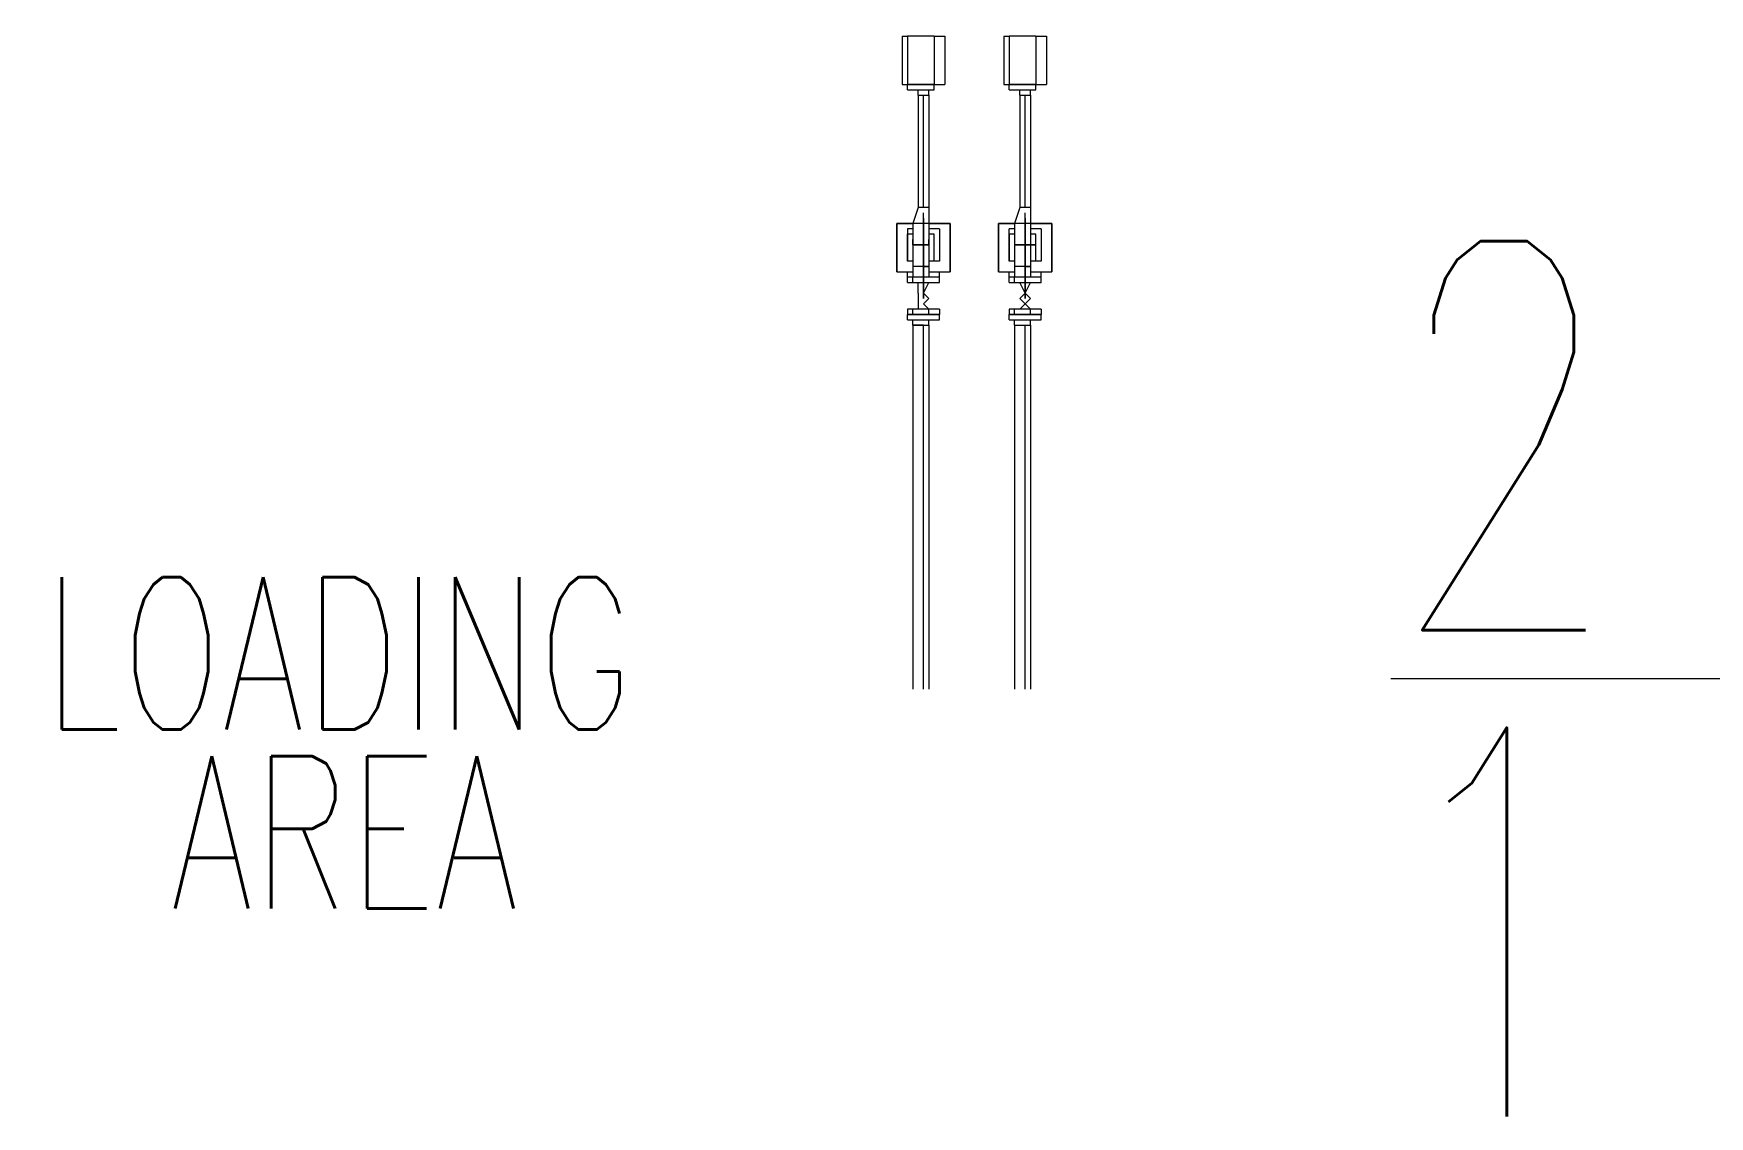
# Model space of a CAD drawing. Header units: inches. Extents: x -1128 to 651, y 96 to 845.
# Drawn here: x -1071.6 to -1062.71, y 723.04 to 728.78 of the extents above; entities that cross this region are included whole.
import ezdxf
from ezdxf.enums import TextEntityAlignment as Align

# ---------------------------------------------------------------- set-up
doc = ezdxf.new("R2010")
doc.units = ezdxf.units.IN
doc.header["$MEASUREMENT"] = 0
for name, color, linetype, lineweight in [('Equipment', 7, 'Continuous', 0), ('Labels', 7, 'Continuous', 0), ('Layout', 6, 'Continuous', 18)]:
    doc.layers.add(name, color=color, linetype=linetype, lineweight=lineweight)
doc.layers.add('Layer 1', color=7, linetype='Continuous')
doc.styles.add('HZTXT', font='txt_qlt.shx', dxfattribs={"width": 0.7, "bigfont": 'hztxt.shx'})

msp = doc.modelspace()

# ---------------------------------------------------------------- linework, layer by layer
at = {"layer": 'Equipment', "color": 0}
for points in [[(-1066.9946, 728.7704), (-1066.9662, 728.7704)], [(-1066.9946, 728.7704), (-1066.9946, 728.5148)], [(-1066.8241, 728.7704), (-1066.9662, 728.7704)], [(-1066.9662, 728.7704), (-1066.9662, 728.5148)], [(-1066.8241, 728.7704), (-1066.7674, 728.7704)], [(-1066.8241, 728.7704), (-1066.8241, 728.5148)], [(-1066.7674, 728.7704), (-1066.7674, 728.5148)], [(-1066.4549, 728.7704), (-1066.4265, 728.7704)], [(-1066.4549, 728.7704), (-1066.4549, 728.5148)], [(-1066.2846, 728.7704), (-1066.4265, 728.7704)], [(-1066.4265, 728.7704), (-1066.4265, 728.5148)], [(-1066.2846, 728.7704), (-1066.2277, 728.7704)], [(-1066.2846, 728.7704), (-1066.2846, 728.5148)], [(-1066.2277, 728.7704), (-1066.2277, 728.5148)], [(-1066.9946, 728.5148), (-1066.9662, 728.5148)], [(-1066.8241, 728.5148), (-1066.9662, 728.5148)], [(-1066.9662, 728.5148), (-1066.8241, 728.5148)], [(-1066.9662, 728.4864), (-1066.9662, 728.5148)], [(-1066.9662, 728.4864), (-1066.8241, 728.4864)], [(-1066.9093, 728.4581), (-1066.9093, 728.4864)], [(-1066.8526, 728.4581), (-1066.8526, 728.4864)], [(-1066.8241, 728.5148), (-1066.7674, 728.5148)], [(-1066.8241, 728.4864), (-1066.8241, 728.5148)], [(-1066.4549, 728.5148), (-1066.4265, 728.5148)], [(-1066.2846, 728.5148), (-1066.4265, 728.5148)], [(-1066.4265, 728.5148), (-1066.2846, 728.5148)], [(-1066.4265, 728.4864), (-1066.4265, 728.5148)], [(-1066.4265, 728.4864), (-1066.2846, 728.4864)], [(-1066.3698, 728.4581), (-1066.3698, 728.4864)], [(-1066.3129, 728.4581), (-1066.3129, 728.4864)], [(-1066.2846, 728.5148), (-1066.2277, 728.5148)], [(-1066.2846, 728.4864), (-1066.2846, 728.5148)], [(-1066.9093, 728.4581), (-1066.8526, 728.4581), (-1066.8526, 727.8617)], [(-1066.9093, 728.4581), (-1066.9093, 727.8617)], [(-1066.9093, 728.4581), (-1066.8526, 728.4581)], [(-1066.8809, 727.8617), (-1066.8809, 728.4581)], [(-1066.3698, 728.4581), (-1066.3129, 728.4581), (-1066.3129, 727.8617)], [(-1066.3698, 728.4581), (-1066.3698, 727.8617)], [(-1066.3698, 728.4581), (-1066.3129, 728.4581)], [(-1066.3413, 727.8617), (-1066.3413, 728.4581)], [(-1066.8526, 727.8617), (-1066.9093, 727.8617), (-1066.9377, 727.7764)], [(-1066.8526, 727.8617), (-1066.9093, 727.8617)], [(-1066.8526, 727.8617), (-1066.8526, 727.7764)], [(-1066.3129, 727.8617), (-1066.3698, 727.8617), (-1066.3981, 727.7764)], [(-1066.3129, 727.8617), (-1066.3698, 727.8617)], [(-1066.3129, 727.8617), (-1066.3129, 727.7764)], [(-1066.9662, 727.7481), (-1066.9662, 727.5776)], [(-1066.9377, 727.7481), (-1066.9662, 727.7481)], [(-1066.8526, 727.7764), (-1066.9377, 727.7764)], [(-1066.8526, 727.7764), (-1066.9377, 727.7764)], [(-1066.9377, 727.7764), (-1066.9377, 727.5492)], [(-1066.8809, 727.8048), (-1066.8809, 727.8332)], [(-1066.8809, 727.7764), (-1066.8809, 727.5492), (-1066.8526, 727.5492)], [(-1066.739, 727.7764), (-1066.8526, 727.7764)], [(-1066.8526, 727.7764), (-1066.739, 727.7764)], [(-1066.8526, 727.7764), (-1066.8526, 727.5492)], [(-1066.7957, 727.7481), (-1066.8526, 727.7481)], [(-1066.7957, 727.7481), (-1066.7957, 727.5776)], [(-1066.3981, 727.5776), (-1066.4265, 727.5776), (-1066.4265, 727.7481)], [(-1066.3981, 727.7481), (-1066.4265, 727.7481)], [(-1066.3129, 727.7764), (-1066.3981, 727.7764)], [(-1066.3129, 727.7764), (-1066.3981, 727.7764)], [(-1066.3981, 727.7764), (-1066.3981, 727.5492)], [(-1066.3413, 727.8048), (-1066.3413, 727.8332)], [(-1066.3413, 727.7764), (-1066.3413, 727.5492), (-1066.3129, 727.5492)], [(-1066.1993, 727.7764), (-1066.3129, 727.7764)], [(-1066.3129, 727.7764), (-1066.3129, 727.5492)], [(-1066.2562, 727.7481), (-1066.2562, 727.5776), (-1066.3129, 727.5776)], [(-1066.2562, 727.7481), (-1066.3129, 727.7481)], [(-1066.9377, 727.5776), (-1066.9662, 727.5776), (-1066.9662, 727.7196)], [(-1066.9377, 727.7196), (-1066.9662, 727.7196)], [(-1066.9377, 727.6628), (-1066.9377, 727.6912)], [(-1066.9377, 727.6628), (-1066.8526, 727.6628), (-1066.8809, 727.6628), (-1066.9377, 727.6628)], [(-1066.8241, 727.5776), (-1066.8241, 727.7196), (-1066.8526, 727.7196)], [(-1066.8526, 727.6628), (-1066.8526, 727.6912)], [(-1066.4265, 727.7196), (-1066.4265, 727.5776)], [(-1066.3981, 727.7196), (-1066.4265, 727.7196)], [(-1066.3981, 727.6628), (-1066.2846, 727.6628), (-1066.3413, 727.6628), (-1066.3981, 727.6628)], [(-1066.2846, 727.5776), (-1066.2846, 727.7196), (-1066.3129, 727.7196)], [(-1066.2846, 727.6628), (-1066.2846, 727.6912)], [(-1066.9377, 727.5776), (-1066.9662, 727.5776)], [(-1066.7957, 727.5776), (-1066.8526, 727.5776)], [(-1066.8241, 727.5776), (-1066.8526, 727.5776)], [(-1066.3981, 727.5776), (-1066.4265, 727.5776)], [(-1066.2846, 727.5776), (-1066.3129, 727.5776)], [(-1067.0229, 727.5209), (-1066.9377, 727.5209)], [(-1066.9662, 727.4925), (-1066.9662, 727.5209)], [(-1066.9662, 727.464), (-1066.9662, 727.4925)], [(-1066.7957, 727.4925), (-1066.9662, 727.4925)], [(-1066.7957, 727.4925), (-1066.9662, 727.4925)], [(-1066.8526, 727.5492), (-1066.9377, 727.5492)], [(-1066.9377, 727.5492), (-1066.9377, 727.4925)], [(-1066.8809, 727.5492), (-1066.9377, 727.5492)], [(-1066.9377, 727.464), (-1066.9377, 727.4925)], [(-1066.8526, 727.5492), (-1066.8526, 727.4925)], [(-1066.8526, 727.5209), (-1066.739, 727.5209)], [(-1066.7957, 727.4925), (-1066.7957, 727.5209)], [(-1066.7957, 727.464), (-1066.7957, 727.4925)], [(-1066.4834, 727.5209), (-1066.3981, 727.5209)], [(-1066.4834, 727.5209), (-1066.3981, 727.5209)], [(-1066.4265, 727.4925), (-1066.4265, 727.5209)], [(-1066.4265, 727.464), (-1066.4265, 727.4925)], [(-1066.2562, 727.4925), (-1066.4265, 727.4925)], [(-1066.2562, 727.4925), (-1066.4265, 727.4925)], [(-1066.3413, 727.5492), (-1066.3981, 727.5492)], [(-1066.3129, 727.5492), (-1066.3981, 727.5492)], [(-1066.3981, 727.5492), (-1066.3981, 727.4925)], [(-1066.3981, 727.464), (-1066.3981, 727.4925)], [(-1066.3129, 727.5492), (-1066.3129, 727.4925)], [(-1066.3129, 727.5209), (-1066.1993, 727.5209)], [(-1066.3129, 727.5209), (-1066.1993, 727.5209)], [(-1066.2562, 727.4925), (-1066.2562, 727.5209)], [(-1066.2562, 727.464), (-1066.2562, 727.4925)], [(-1066.9662, 727.464), (-1066.7957, 727.464)], [(-1066.9662, 727.464), (-1066.7957, 727.464)], [(-1066.9377, 727.464), (-1066.8526, 727.464)], [(-1066.9093, 727.4072), (-1066.9093, 727.464)], [(-1066.9093, 727.4072), (-1066.9093, 727.3504)], [(-1066.8809, 727.4072), (-1066.8526, 727.464)], [(-1066.8809, 727.3789), (-1066.8809, 727.4072)], [(-1066.8526, 727.3789), (-1066.8809, 727.4072)], [(-1066.4265, 727.464), (-1066.2562, 727.464)], [(-1066.4265, 727.464), (-1066.2562, 727.464)], [(-1066.3981, 727.464), (-1066.3129, 727.464)], [(-1066.3129, 727.3789), (-1066.3413, 727.4072), (-1066.3698, 727.464)], [(-1066.3413, 727.4072), (-1066.3698, 727.3789), (-1066.3413, 727.3504)], [(-1066.3413, 727.4072), (-1066.3129, 727.464)], [(-1066.3413, 727.3789), (-1066.3413, 727.4072)], [(-1066.7957, 727.322), (-1066.9662, 727.322)], [(-1066.9662, 727.322), (-1066.9662, 727.2936)], [(-1066.9377, 727.2936), (-1066.9377, 727.322)], [(-1066.9093, 727.3504), (-1066.9093, 727.322)], [(-1066.8809, 727.3504), (-1066.8526, 727.3789)], [(-1066.8809, 727.3504), (-1066.8526, 727.322)], [(-1066.8526, 727.2936), (-1066.8526, 727.322)], [(-1066.7957, 727.322), (-1066.7957, 727.2936)], [(-1066.2562, 727.322), (-1066.4265, 727.322)], [(-1066.4265, 727.322), (-1066.4265, 727.2936)], [(-1066.3981, 727.2936), (-1066.3981, 727.322)], [(-1066.3413, 727.3504), (-1066.3698, 727.322)], [(-1066.3413, 727.3504), (-1066.3129, 727.3789)], [(-1066.3413, 727.3504), (-1066.3129, 727.322)], [(-1066.3129, 727.2936), (-1066.3129, 727.322)], [(-1066.2562, 727.322), (-1066.2562, 727.2936)], [(-1066.9662, 727.2936), (-1066.7957, 727.2936)], [(-1066.9662, 727.2653), (-1066.9662, 727.2936)], [(-1066.7957, 727.2936), (-1066.9662, 727.2936)], [(-1066.9662, 727.2653), (-1066.7957, 727.2653)], [(-1066.9377, 727.2936), (-1066.8526, 727.2936)], [(-1066.9377, 727.2368), (-1066.9377, 727.2653)], [(-1066.9377, 727.2368), (-1066.8526, 727.2368)], [(-1066.8809, 725.3056), (-1066.8809, 727.2368), (-1066.9377, 727.2368)], [(-1066.9377, 727.2368), (-1066.9377, 725.3056)], [(-1066.8809, 727.2368), (-1066.8526, 727.2368), (-1066.8526, 725.3056)], [(-1066.8526, 727.2368), (-1066.8526, 727.2653)], [(-1066.7957, 727.2653), (-1066.7957, 727.2936)], [(-1066.2562, 727.2936), (-1066.4265, 727.2936)], [(-1066.4265, 727.2936), (-1066.2562, 727.2936)], [(-1066.4265, 727.2653), (-1066.4265, 727.2936)], [(-1066.4265, 727.2653), (-1066.2562, 727.2653)], [(-1066.3981, 727.2936), (-1066.3129, 727.2936)], [(-1066.3981, 727.2368), (-1066.3981, 727.2653)], [(-1066.3981, 727.2368), (-1066.3129, 727.2368)], [(-1066.3981, 727.2368), (-1066.3129, 727.2368), (-1066.3129, 725.3056)], [(-1066.3981, 727.2368), (-1066.3981, 725.3056)], [(-1066.3413, 725.3056), (-1066.3413, 727.2368)], [(-1066.3129, 727.2368), (-1066.3129, 727.2653)], [(-1066.2562, 727.2653), (-1066.2562, 727.2936)]]:
    msp.add_lwpolyline(points, dxfattribs=at)
for points, knots in [([(-1067.0229, 727.5209), (-1067.0229, 727.5209), (-1067.0229, 727.7764), (-1067.0229, 727.7764), (-1067.0229, 727.7764), (-1067.0229, 727.5209), (-1067.0229, 727.5209), (-1067.0229, 727.5209), (-1066.9377, 727.5209), (-1066.9377, 727.5209)], [0, 0, 0, 0, 1, 1, 1, 2, 2, 2, 3, 3, 3, 3]), ([(-1066.9377, 727.7764), (-1066.9377, 727.7764), (-1067.0229, 727.7764), (-1067.0229, 727.7764), (-1067.0229, 727.7764), (-1066.9377, 727.7764), (-1066.9377, 727.7764)], [0, 0, 0, 0, 1, 1, 1, 2, 2, 2, 2]), ([(-1066.8809, 727.8048), (-1066.8809, 727.8048), (-1066.8809, 727.3789), (-1066.8809, 727.3789), (-1066.8809, 727.3789), (-1066.8809, 727.8048), (-1066.8809, 727.8048)], [0, 0, 0, 0, 1, 1, 1, 2, 2, 2, 2]), ([(-1066.8526, 727.5209), (-1066.8526, 727.5209), (-1066.739, 727.5209), (-1066.739, 727.5209), (-1066.739, 727.5209), (-1066.739, 727.7764), (-1066.739, 727.7764), (-1066.739, 727.7764), (-1066.739, 727.5209), (-1066.739, 727.5209)], [0, 0, 0, 0, 1, 1, 1, 2, 2, 2, 3, 3, 3, 3]), ([(-1066.3981, 727.7764), (-1066.3981, 727.7764), (-1066.4834, 727.7764), (-1066.4834, 727.7764), (-1066.4834, 727.7764), (-1066.3981, 727.7764), (-1066.3981, 727.7764)], [0, 0, 0, 0, 1, 1, 1, 2, 2, 2, 2]), ([(-1066.4834, 727.5209), (-1066.4834, 727.5209), (-1066.4834, 727.7764), (-1066.4834, 727.7764), (-1066.4834, 727.7764), (-1066.4834, 727.5209), (-1066.4834, 727.5209)], [0, 0, 0, 0, 1, 1, 1, 2, 2, 2, 2]), ([(-1066.3413, 727.8048), (-1066.3413, 727.8048), (-1066.3413, 727.3789), (-1066.3413, 727.3789), (-1066.3413, 727.3789), (-1066.3413, 727.8048), (-1066.3413, 727.8048)], [0, 0, 0, 0, 1, 1, 1, 2, 2, 2, 2]), ([(-1066.3129, 727.7764), (-1066.3129, 727.7764), (-1066.1993, 727.7764), (-1066.1993, 727.7764), (-1066.1993, 727.7764), (-1066.1993, 727.5209), (-1066.1993, 727.5209), (-1066.1993, 727.5209), (-1066.1993, 727.7764), (-1066.1993, 727.7764)], [0, 0, 0, 0, 1, 1, 1, 2, 2, 2, 3, 3, 3, 3])]:
    msp.add_open_spline(points, degree=3, knots=knots, dxfattribs=at)
at = {"layer": 'Layer 1', "color": 0, "lineweight": 5}
msp.add_lwpolyline([(-1064.4, 725.3629), (-1048.0131, 725.3629)], dxfattribs=at)
at = {"layer": 'Layout', "const_width": 0.000902}
msp.add_lwpolyline([(-1077.7956, 742.4583), (-1073.7355, 740.1051), (-1073.1064, 737.499), (-1073.1064, 726.669), (-1060.0234, 726.669)], dxfattribs=at)

# ---------------------------------------------------------------- texts
at = {"color": 0, "style": 'HZTXT', "width": 0.7}
for s, p in [('2', (-1063.8008, 725.6194)), ('1', (-1063.8471, 723.0387))]:
    msp.add_text(s, height=2.0632, dxfattribs=at).set_placement(p, align=Align.CENTER)
at = {"layer": 'Labels', "style": 'HZTXT', "width": 0.7}
for s, p in [('LOADING', (-1069.9852, 725.0913)), ('AREA', (-1069.9544, 724.1414))]:
    msp.add_text(s, height=0.80864, dxfattribs=at).set_placement(p, align=Align.CENTER)

doc.saveas('drawing.dxf')
